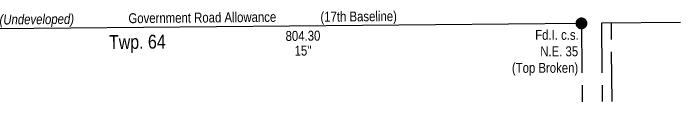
# Model space of a CAD drawing. Extents: x 538089 to 546766, y 6046620 to 6052605.
# Drawn here: x 544990 to 545663, y 6049178 to 6049267 of the extents above; entities that cross this region are included whole.
import ezdxf
from ezdxf.enums import TextEntityAlignment as Align

# ---------------------------------------------------------------- set-up
doc = ezdxf.new("R2010")
doc.units = 0
doc.header["$LTSCALE"] = 5
doc.linetypes.add('foc-UNSURVEYED', pattern=[12.5, 10, -2.5])
for name, color, linetype in [('D-TXT', 6, 'Continuous'), ('L-BD', 7, 'Continuous'), ('L-MON', 1, 'Continuous'), ('L-ROAD-T', 7, 'Continuous'), ('L-SEC', 7, 'Continuous'), ('L-USEC', 7, 'foc-UNSURVEYED')]:
    doc.layers.add(name, color=color, linetype=linetype)
doc.layers.add('T-TEXT', color=48, linetype='Continuous', lineweight=18)
doc.styles.add('80L', font='ARIALN.TTF', dxfattribs={"height": 10})
doc.styles.add('80LS', font='ARIALNI.TTF', dxfattribs={"height": 10})

# ---------------------------------------------------------------- blocks, each defined once
blk = doc.blocks.new('fdia')
at = {"color": 255, "const_width": 1}
blk.add_lwpolyline([(-0.5, 0, 1), (0.5, 0, 1)], format="xyb", close=True, dxfattribs=at)
blk = doc.blocks.new('Fdiaa')
blk.add_blockref('fdia', (0, 0))
blk = doc.blocks.new('fdib')
at = {"color": 1, "const_width": 1.6}
blk.add_lwpolyline([(-0.4, 0, 1), (0.4, 0, 1)], format="xyb", close=True, dxfattribs=at)
at = {"color": 1}
blk.add_circle((0, 0), 0.8, dxfattribs=at)
blk = doc.blocks.new('Fdibb')
blk.add_blockref('fdib', (0, 0))
blk = doc.blocks.new('fdicc')
for name in ['Fdibb', 'Fdiaa']:
    blk.add_blockref(name, (0, 0))
blk = doc.blocks.new('FDI')
blk.add_blockref('fdicc', (0, 0))

msp = doc.modelspace()

# ---------------------------------------------------------------- linework, layer by layer
at = {"layer": 'L-SEC'}
for p, q in [((545562.749, 6049257.342), (544758.901, 6049249.908)), ((545563.427, 6049256.259), (545563.427, 6049256.259))]:
    msp.add_line(p, q, dxfattribs=at)
msp.add_lwpolyline([(545662.746, 6049258.234), (545582.868, 6049257.522)], dxfattribs=at)
at = {"layer": 'L-USEC'}
for points in [[(545562.749, 6049257.342), (545563.545, 6049178.259)], [(545582.868, 6049257.522), (545583.664, 6049178.461)], [(545593.702, 6049178.562), (545592.907, 6049257.611)]]:
    msp.add_lwpolyline(points, dxfattribs=at)

# ---------------------------------------------------------------- block references
at = {"layer": 'L-MON', "xscale": 4.999999999999984, "yscale": 4.999999999999984, "zscale": 4.999999999999984}
msp.add_blockref('FDI', (545562.749, 6049257.342), dxfattribs=at)

# ---------------------------------------------------------------- texts
at = {"layer": 'D-TXT', "color": 3, "insert": (545086.573, 6049245.396), "char_height": 14, "attachment_point": 1, "rotation": 0.533611, "style": '80L'}
msp.add_mtext_dynamic_manual_height_columns('Twp. 64', width=101.3954, gutter_width=47.5, heights=[0], dxfattribs=at)
at = {"layer": 'L-BD', "color": 5, "style": '80L'}
for s, p in [('804.30', (545282.093, 6049244.751)), ("15''", (545282.232, 6049229.76))]:
    msp.add_text(s, height=9.9948, rotation=0.5299, dxfattribs=at).set_placement(p, align=Align.MIDDLE)
at = {"layer": 'L-MON', "insert": (545491.873, 6049250.746), "char_height": 9.98954, "attachment_point": 1, "style": '80L'}
msp.add_mtext_dynamic_manual_height_columns('\\pi24.263;Fd.I. c.s.\\P\\pi29.381;N.E. 35\\P\\pi0.82263;(Top Broken)', width=66.21801, gutter_width=49.974, heights=[0], dxfattribs=at)
at = {"layer": 'L-ROAD-T', "style": '80L'}
for s, p in [('Government Road Allowance', (545180.656, 6049263.185)), ('(17th Baseline)', (545338.196, 6049264.336))]:
    msp.add_text(s, height=10, rotation=0.533611, dxfattribs=at).set_placement(p, align=Align.MIDDLE_CENTER)
at = {"layer": 'T-TEXT', "style": '80LS'}
msp.add_text('(Undeveloped)', height=10, rotation=0.533611, dxfattribs=at).set_placement((545013.785, 6049261.497), align=Align.MIDDLE_CENTER)

doc.saveas('drawing.dxf')
